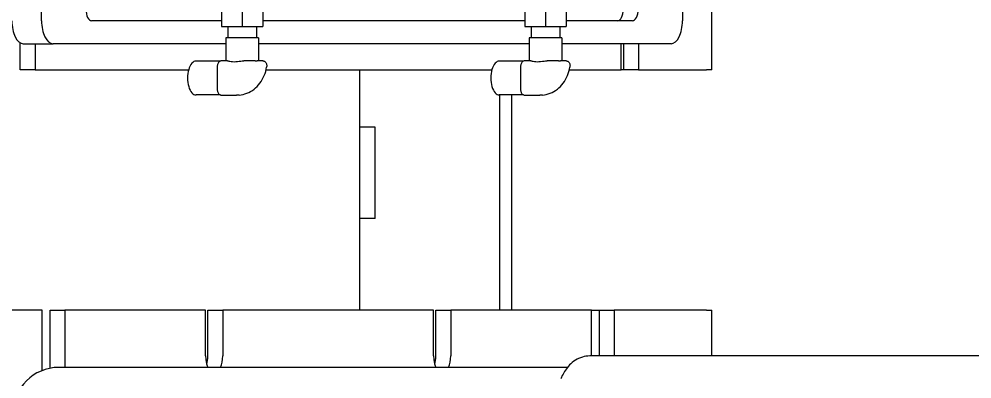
# Model space of a CAD drawing. Header units: inches. Extents: x 12 to 318, y 5 to 204.
# Drawn here: x 155.16 to 165.56, y 75.92 to 79.85 of the extents above; entities that cross this region are included whole.
import ezdxf

# ---------------------------------------------------------------- set-up
doc = ezdxf.new("R2010")
doc.units = ezdxf.units.IN
doc.header["$LTSCALE"] = 9.5
doc.header["$MEASUREMENT"] = 0
doc.layers.add('Dimension', color=7, linetype='Continuous', lineweight=25)
doc.layers.add('Visible', color=7, linetype='Continuous', lineweight=18)
doc.styles.add('Standard D-E', font='arial.ttf')
doc.dimstyles.new('in [mm] D-E NeptuneBenson', dxfattribs={"dimscale": 9.5, "dimtxt": 0.15, "dimasz": 0.098425, "dimexe": 0.125, "dimexo": 0.063, "dimgap": 0.031496, "dimtad": 0, "dimtih": 1, "dimtoh": 1, "dimdec": 4, "dimzin": 3, "dimdsep": 46, "dimlunit": 5, "dimtxsty": 'Standard D-E', "dimcen": 0.09, "dimdle": 0.393701, "dimclrd": 256, "dimclre": 256, "dimclrt": 256, "dimadec": 1, "dimazin": 1, "dimtfac": 1, "dimtofl": 0, "dimtmove": 0, "dimatfit": 3, "dimfxl": 1, "dimfrac": 1, "dimtolj": 1, "dimtzin": 4, "dimlwd": -1, "dimlwe": -1, "dimarcsym": 0})

# ---------------------------------------------------------------- blocks, each defined once
blk = doc.blocks.new('*D26')
at = {"layer": 'Defpoints', "color": 0, "transparency": 16777216}
for p in [(157.797, 101.039), (159.202, 28.059), (174.638, 28.059)]:
    blk.add_point(p, dxfattribs=at)
at = {"layer": 'Dimension', "transparency": 16777216}
for p, q in [((158.396, 101.039), (175.825, 101.039)), ((174.638, 100.104), (174.638, 83.82)), ((174.638, 28.994), (174.638, 79.341)), ((159.801, 28.059), (175.825, 28.059))]:
    blk.add_line(p, q, dxfattribs=at)
for points in [[(174.482, 100.104), (174.794, 100.104), (174.638, 101.039)], [(174.482, 28.994), (174.794, 28.994), (174.638, 28.059)]]:
    blk.add_solid(points, dxfattribs=at)
at = {"layer": 'Dimension', "transparency": 16777216, "char_height": 1.425, "attachment_point": 5, "style": 'Standard D-E'}
for s, insert in [('\\A1; 73 in', (174.638, 82.608)), ('\\A1;[1853.7 mm]', (174.638, 80.368))]:
    blk.add_mtext(s, dxfattribs=dict(at, insert=insert))
blk = doc.blocks.new('*D27')
at = {"layer": 'Defpoints', "color": 0, "transparency": 16777216}
for p in [(144.752, 108.919), (183.91, 108.919), (159.202, 28.059)]:
    blk.add_point(p, dxfattribs=at)
at = {"layer": 'Dimension', "transparency": 16777216}
for p, q in [((145.351, 108.919), (185.098, 108.919)), ((183.91, 107.984), (183.91, 71.444)), ((183.91, 28.994), (183.91, 65.535)), ((159.801, 28.059), (185.098, 28.059))]:
    blk.add_line(p, q, dxfattribs=at)
for points in [[(183.754, 107.984), (184.066, 107.984), (183.91, 108.919)], [(183.754, 28.994), (184.066, 28.994), (183.91, 28.059)]]:
    blk.add_solid(points, dxfattribs=at)
at = {"layer": 'Dimension', "transparency": 16777216, "char_height": 1.425, "attachment_point": 5, "style": 'Standard D-E'}
for s, insert in [('\\A1; 80{\\H1x;\\S7#8;} in', (183.91, 70.232)), ('\\A1;[2053.8 mm]', (183.91, 67.277))]:
    blk.add_mtext(s, dxfattribs=dict(at, insert=insert))

msp = doc.modelspace()

# ---------------------------------------------------------------- linework, layer by layer
at = {"layer": 'Visible'}
for p, q in [((155.401687, 79.829365), (155.401687, 87.329365)), ((162.401687, 82.194434), (162.401687, 79.829365)), ((162.722219, 79.294365), (162.722219, 81.794365)), ((157.365736, 80.26683), (157.365736, 79.76683)), ((157.592835, 80.26683), (157.592835, 79.76683)), ((157.819934, 80.26683), (157.819934, 79.76683)), ((160.678201, 80.26683), (160.678201, 79.76683)), ((160.9053, 80.26683), (160.9053, 79.76683)), ((161.132399, 80.26683), (161.132399, 79.76683)), ((157.365736, 79.8294), (155.948562, 79.8294)), ((160.678201, 79.8294), (157.819934, 79.8294)), ((161.854812, 79.8294), (161.132399, 79.8294)), ((157.365736, 79.76683), (157.592835, 79.76683)), ((157.435855, 79.76683), (157.435855, 79.64183)), ((157.592835, 79.76683), (157.819934, 79.76683)), ((157.749816, 79.76683), (157.749816, 79.64183)), ((160.678201, 79.76683), (160.9053, 79.76683)), ((160.74832, 79.76683), (160.74832, 79.64183)), ((160.9053, 79.76683), (161.132399, 79.76683)), ((161.06228, 79.76683), (161.06228, 79.64183)), ((157.770334, 79.64183), (157.415336, 79.64183)), ((157.415336, 79.64183), (157.415336, 79.39183)), ((157.770334, 79.64183), (157.770334, 79.39183)), ((161.082799, 79.64183), (160.727801, 79.64183)), ((160.727801, 79.64183), (160.727801, 79.39183)), ((161.082799, 79.64183), (161.082799, 79.39183)), ((155.169548, 79.294365), (155.169548, 79.587898)), ((155.201927, 79.579365), (155.526687, 79.579365)), ((155.331927, 79.579365), (155.331927, 79.294365)), ((157.415336, 79.579365), (155.526687, 79.579365)), ((160.727801, 79.579365), (157.770334, 79.579365)), ((162.276687, 79.579365), (161.082799, 79.579365)), ((161.731927, 79.294365), (161.731927, 79.579365)), ((161.759548, 79.294365), (161.759548, 79.579365)), ((161.921927, 79.579365), (161.921927, 79.294365)), ((157.354073, 79.389589), (157.088607, 79.389589)), ((157.320732, 79.32933), (157.320732, 79.07933)), ((157.431481, 79.39183), (157.366982, 79.39183)), ((157.672825, 79.39183), (157.609457, 79.39183)), ((157.733399, 79.39183), (157.672825, 79.39183)), ((157.817557, 79.39183), (157.756983, 79.39183)), ((160.666538, 79.389589), (160.401072, 79.389589)), ((160.633197, 79.32933), (160.633197, 79.07933)), ((160.743946, 79.39183), (160.679447, 79.39183)), ((160.98529, 79.39183), (160.921922, 79.39183)), ((161.045863, 79.39183), (160.98529, 79.39183)), ((161.130022, 79.39183), (161.069448, 79.39183)), ((155.331927, 79.294365), (155.169548, 79.294365)), ((155.331927, 79.294365), (157.007652, 79.294365)), ((157.853656, 79.294365), (160.320117, 79.294365)), ((158.877257, 76.669365), (158.877257, 79.294365)), ((161.166121, 79.294365), (161.731927, 79.294365)), ((161.759548, 79.294365), (161.731927, 79.294365)), ((161.921927, 79.294365), (161.759548, 79.294365)), ((161.921927, 79.294365), (162.663605, 79.294365)), ((162.722219, 79.294365), (162.663605, 79.294365)), ((157.354073, 79.01907), (157.088607, 79.01907)), ((157.366982, 79.01683), (157.375178, 79.01683)), ((157.375178, 79.01683), (157.531373, 79.01683)), ((160.666538, 79.01907), (160.401072, 79.01907)), ((160.407803, 76.669365), (160.407803, 79.01907)), ((160.532803, 79.01907), (160.532803, 76.669365)), ((160.679447, 79.01683), (160.687643, 79.01683)), ((160.687643, 79.01683), (160.843838, 79.01683)), ((159.045458, 78.669365), (158.877257, 78.669365)), ((159.045458, 77.669365), (159.045458, 78.669365)), ((159.045458, 77.669365), (158.877257, 77.669365)), ((155.406927, 76.669365), (154.40025, 76.669365)), ((155.406927, 76.009639), (155.406927, 76.669365)), ((155.494548, 76.669365), (155.656927, 76.669365)), ((155.494548, 76.035167), (155.494548, 76.669365)), ((157.193177, 76.669365), (155.656927, 76.669365)), ((155.656927, 76.669365), (155.656927, 76.044365)), ((157.193177, 76.169365), (157.193177, 76.669365)), ((157.218298, 76.669365), (157.380677, 76.669365)), ((157.218298, 76.169365), (157.218298, 76.669365)), ((159.683177, 76.669365), (157.380677, 76.669365)), ((157.380677, 76.669365), (157.380677, 76.169365)), ((159.683177, 76.169365), (159.683177, 76.669365)), ((159.708298, 76.669365), (159.870677, 76.669365)), ((159.708298, 76.169365), (159.708298, 76.669365)), ((161.406927, 76.669365), (159.870677, 76.669365)), ((159.870677, 76.669365), (159.870677, 76.169365)), ((161.406927, 76.669365), (161.494548, 76.669365)), ((161.406927, 76.169365), (161.406927, 76.669365)), ((161.494548, 76.669365), (161.656927, 76.669365)), ((161.494548, 76.169365), (161.494548, 76.669365)), ((162.663605, 76.669365), (161.656927, 76.669365)), ((161.656927, 76.669365), (161.656927, 76.169365)), ((162.663605, 76.669365), (162.722219, 76.669365)), ((162.722219, 76.169365), (162.722219, 76.669365)), ((161.618697, 76.169365), (161.38844, 76.169365)), ((168.868697, 76.169365), (161.618697, 76.169365)), ((161.145083, 76.044365), (155.590013, 76.044365))]:
    msp.add_line(p, q, dxfattribs=at)
msp.add_arc((155.590013, 75.544365), 0.5, 90, 180, dxfattribs=at)
for centre, major_axis, start_param, end_param in [((155.948562, 79.9544), (0, -0.125), 4.71238898, 6.283185307), ((161.692432, 79.9544), (0, -0.125), 0, 1.570796327), ((161.854812, 79.9544), (0, -0.125), 0, 1.570796327), ((155.201927, 79.829365), (0, -0.25), 4.71238898, 6.283185307), ((155.526687, 79.829365), (0, -0.25), 4.71238898, 6.283185307), ((162.276687, 79.829365), (0, -0.25), 0, 1.570796327), ((157.088607, 79.20433), (0, 0.18526), 0, 3.141592654), ((160.401072, 79.20433), (0, 0.18526), 0, 3.141592654), ((157.286927, 76.169365), (0, 0.1875), 1.570796327, 2.300523983), ((157.124548, 76.169365), (0, 0.1875), 4.188790205, 4.71238898), ((157.286927, 76.169365), (0, -0.1875), 0.841068671, 1.570796327), ((159.776927, 76.169365), (0, 0.1875), 1.570796327, 2.300523983), ((159.614548, 76.169365), (0, 0.1875), 4.188790205, 4.71238898), ((159.776927, 76.169365), (0, -0.1875), 0.841068671, 1.570796327)]:
    msp.add_ellipse(centre, major_axis=major_axis, ratio=0.5, start_param=start_param, end_param=end_param, dxfattribs=at)
for points, knots in [([(157.366982, 79.39183), (157.362647, 79.39183), (157.358332, 79.391059), (157.350233, 79.388269), (157.346533, 79.386184), (157.339447, 79.380912), (157.336368, 79.377597), (157.330502, 79.369716), (157.32812, 79.365067), (157.324414, 79.355617), (157.323108, 79.350798), (157.321317, 79.341015), (157.320839, 79.336052), (157.320737, 79.330496), (157.320732, 79.329913), (157.320732, 79.32933)], [1.570796327, 1.570796327, 1.570796327, 1.570796327, 1.741348649, 1.741348649, 1.926934679, 1.926934679, 2.162277783, 2.162277783, 2.476437048, 2.476437048, 2.790596314, 2.790596314, 3.104755579, 3.104755579, 3.141592654, 3.141592654, 3.141592654, 3.141592654]), ([(157.431481, 79.39183), (157.435699, 79.391832), (157.440757, 79.39101), (157.461399, 79.386997), (157.481432, 79.382552), (157.504086, 79.382552), (157.526739, 79.382552), (157.552802, 79.386997), (157.589103, 79.39101), (157.599386, 79.391832), (157.609457, 79.39183)], [2.0007517976, 2.0007517976, 2.0007517976, 2.0007517976, 2.0796725347, 2.0796725347, 2.2790001645, 2.2790001645, 2.2790001645, 2.4783277943, 2.4783277943, 2.5572485314, 2.5572485314, 2.5572485314, 2.5572485314]), ([(157.558421, 79.017689), (157.58773, 79.019953), (157.616743, 79.026721), (157.67202, 79.048668), (157.698278, 79.06384), (157.746221, 79.101353), (157.767907, 79.123689), (157.805329, 79.173872), (157.821067, 79.201717), (157.845646, 79.260995), (157.854487, 79.292425), (157.85962, 79.324604)], [3.208413379, 3.208413379, 3.208413379, 3.208413379, 3.472775449, 3.472775449, 3.73713752, 3.73713752, 4.00149959, 4.00149959, 4.26586166, 4.26586166, 4.53022373, 4.53022373, 4.53022373, 4.53022373]), ([(157.733399, 79.39183), (157.738299, 79.391871), (157.742735, 79.391788), (157.746554, 79.391788), (157.750373, 79.391788), (157.753891, 79.391871), (157.756983, 79.39183)], [1.1185179425, 1.1185179425, 1.1185179425, 1.1185179425, 1.1767180588, 1.1767180588, 1.1767180588, 1.234918175, 1.234918175, 1.234918175, 1.234918175]), ([(157.817557, 79.39183), (157.821891, 79.39183), (157.826327, 79.391049), (157.834485, 79.388145), (157.838166, 79.386026), (157.844992, 79.380768), (157.847924, 79.377512), (157.853477, 79.369661), (157.855623, 79.365049), (157.858911, 79.35529), (157.859913, 79.350077), (157.860845, 79.339756), (157.860779, 79.334556), (157.860085, 79.327799), (157.859874, 79.326195), (157.85962, 79.324604)], [0, 0, 0, 0, 0.0140758741, 0.0140758741, 0.0285246856, 0.0285246856, 0.0460536385, 0.0460536385, 0.0697011827, 0.0697011827, 0.0956376927, 0.0956376927, 0.1215742027, 0.1215742027, 0.1296825499, 0.1296825499, 0.1296825499, 0.1296825499]), ([(160.679447, 79.39183), (160.675112, 79.39183), (160.670797, 79.391059), (160.662697, 79.388269), (160.658998, 79.386184), (160.651911, 79.380912), (160.648833, 79.377597), (160.642967, 79.369716), (160.640585, 79.365067), (160.636879, 79.355617), (160.635573, 79.350798), (160.633782, 79.341015), (160.633304, 79.336052), (160.633202, 79.330496), (160.633197, 79.329913), (160.633197, 79.32933)], [1.570796327, 1.570796327, 1.570796327, 1.570796327, 1.741348649, 1.741348649, 1.926934679, 1.926934679, 2.162277783, 2.162277783, 2.476437048, 2.476437048, 2.790596314, 2.790596314, 3.104755579, 3.104755579, 3.141592654, 3.141592654, 3.141592654, 3.141592654]), ([(160.743946, 79.39183), (160.748163, 79.391832), (160.753222, 79.39101), (160.773864, 79.386997), (160.793897, 79.382552), (160.81655, 79.382552), (160.839204, 79.382552), (160.865267, 79.386997), (160.901567, 79.39101), (160.911851, 79.391832), (160.921922, 79.39183)], [2.0007517976, 2.0007517976, 2.0007517976, 2.0007517976, 2.0796725347, 2.0796725347, 2.2790001645, 2.2790001645, 2.2790001645, 2.4783277943, 2.4783277943, 2.5572485314, 2.5572485314, 2.5572485314, 2.5572485314]), ([(160.870886, 79.017689), (160.900195, 79.019953), (160.929208, 79.026721), (160.984485, 79.048668), (161.010743, 79.06384), (161.058686, 79.101353), (161.080372, 79.123689), (161.117794, 79.173872), (161.133532, 79.201717), (161.15811, 79.260995), (161.166952, 79.292425), (161.172085, 79.324604)], [3.208413379, 3.208413379, 3.208413379, 3.208413379, 3.472775449, 3.472775449, 3.73713752, 3.73713752, 4.00149959, 4.00149959, 4.26586166, 4.26586166, 4.53022373, 4.53022373, 4.53022373, 4.53022373]), ([(161.045863, 79.39183), (161.050764, 79.391871), (161.0552, 79.391788), (161.059019, 79.391788), (161.062838, 79.391788), (161.066356, 79.391871), (161.069448, 79.39183)], [1.1185179425, 1.1185179425, 1.1185179425, 1.1185179425, 1.1767180588, 1.1767180588, 1.1767180588, 1.234918175, 1.234918175, 1.234918175, 1.234918175]), ([(161.130022, 79.39183), (161.134356, 79.39183), (161.138792, 79.391049), (161.14695, 79.388145), (161.150631, 79.386026), (161.157457, 79.380768), (161.160389, 79.377512), (161.165942, 79.369661), (161.168088, 79.365049), (161.171376, 79.35529), (161.172378, 79.350077), (161.17331, 79.339756), (161.173244, 79.334556), (161.17255, 79.327799), (161.172339, 79.326195), (161.172085, 79.324604)], [0, 0, 0, 0, 0.0140758741, 0.0140758741, 0.0285246856, 0.0285246856, 0.0460536385, 0.0460536385, 0.0697011827, 0.0697011827, 0.0956376927, 0.0956376927, 0.1215742027, 0.1215742027, 0.1296825499, 0.1296825499, 0.1296825499, 0.1296825499]), ([(157.320732, 79.07933), (157.320732, 79.074355), (157.321118, 79.069383), (157.322712, 79.059569), (157.323914, 79.05473), (157.327362, 79.045237), (157.329591, 79.040571), (157.335843, 79.031487), (157.3399, 79.026978), (157.349636, 79.020651), (157.35454, 79.018492), (157.362255, 79.017053), (157.364618, 79.01683), (157.366982, 79.01683)], [3.141592654, 3.141592654, 3.141592654, 3.141592654, 3.455751919, 3.455751919, 3.769911184, 3.769911184, 4.08407045, 4.08407045, 4.398229715, 4.398229715, 4.61938452, 4.61938452, 4.71238898, 4.71238898, 4.71238898, 4.71238898]), ([(157.558421, 79.017689), (157.556711, 79.017557), (157.554942, 79.017441), (157.551334, 79.017242), (157.549496, 79.017159), (157.545813, 79.017025), (157.543973, 79.016974), (157.540295, 79.016895), (157.538467, 79.016869), (157.534866, 79.016836), (157.533091, 79.01683), (157.531373, 79.01683)], [0, 0, 0, 0, 0.01296335874, 0.01296335874, 0.02592671748, 0.02592671748, 0.03889007622, 0.03889007622, 0.05185343496, 0.05185343496, 0.0648167937, 0.0648167937, 0.0648167937, 0.0648167937]), ([(160.633197, 79.07933), (160.633197, 79.074355), (160.633583, 79.069383), (160.635177, 79.059569), (160.636379, 79.05473), (160.639827, 79.045237), (160.642056, 79.040571), (160.648308, 79.031487), (160.652365, 79.026978), (160.6621, 79.020651), (160.667005, 79.018492), (160.67472, 79.017053), (160.677083, 79.01683), (160.679447, 79.01683)], [3.141592654, 3.141592654, 3.141592654, 3.141592654, 3.455751919, 3.455751919, 3.769911184, 3.769911184, 4.08407045, 4.08407045, 4.398229715, 4.398229715, 4.61938452, 4.61938452, 4.71238898, 4.71238898, 4.71238898, 4.71238898]), ([(160.870886, 79.017689), (160.869176, 79.017557), (160.867407, 79.017441), (160.863799, 79.017242), (160.861961, 79.017159), (160.858278, 79.017025), (160.856438, 79.016974), (160.85276, 79.016895), (160.850932, 79.016869), (160.847331, 79.016836), (160.845556, 79.01683), (160.843838, 79.01683)], [0, 0, 0, 0, 0.01296335874, 0.01296335874, 0.02592671748, 0.02592671748, 0.03889007622, 0.03889007622, 0.05185343496, 0.05185343496, 0.0648167937, 0.0648167937, 0.0648167937, 0.0648167937]), ([(161.38844, 76.169365), (161.358311, 76.169365), (161.331748, 76.164538), (161.278485, 76.148858), (161.254228, 76.136647), (161.207498, 76.107421), (161.187052, 76.089765), (161.15167, 76.053532), (161.136832, 76.034838), (161.110594, 75.996341), (161.09924, 75.97652), (161.083088, 75.94363), (161.077462, 75.930913), (161.07231, 75.918003)], [-0.572091427, -0.572091427, -0.572091427, -0.572091427, -0.5038546609, -0.5038546609, -0.4134671331, -0.4134671331, -0.2990488477, -0.2990488477, -0.1846305623, -0.1846305623, -0.0702122769, -0.0702122769, 0, 0, 0, 0])]:
    msp.add_open_spline(points, degree=3, knots=knots, dxfattribs=at)

# ---------------------------------------------------------------- dimensions: what is measured, and where the dimension line sits
at = {"layer": 'Dimension'}
for base, p1, p2, text, picture, middle in [((183.910165, 108.919369), (159.202494, 28.059365), (144.752257, 108.919369), ' <> in\\X[2053.8 mm]', '*D27', (183.910165, 68.489367)), ((174.63792, 28.059365), (157.797257, 101.039365), (159.202494, 28.059365), ' <> in\\X[1853.7 mm]', '*D26', (174.63792, 81.580566))]:
    dim = msp.add_linear_dim(base=base, p1=p1, p2=p2, angle=90, text=text, dimstyle='in [mm] D-E NeptuneBenson', override={"dimgap": 0.031496, "dimdec": 4, "dimpost": '', "dimtol": 0, "dimlim": 0, "dimtp": 0, "dimtm": 0, "dimtdec": 2, "dimatfit": 1}, dxfattribs=at)
    dim.commit()
    dim.dimension.update_dxf_attribs({"geometry": picture, "text_midpoint": middle, "dimtype": 160})

doc.saveas('drawing.dxf')
